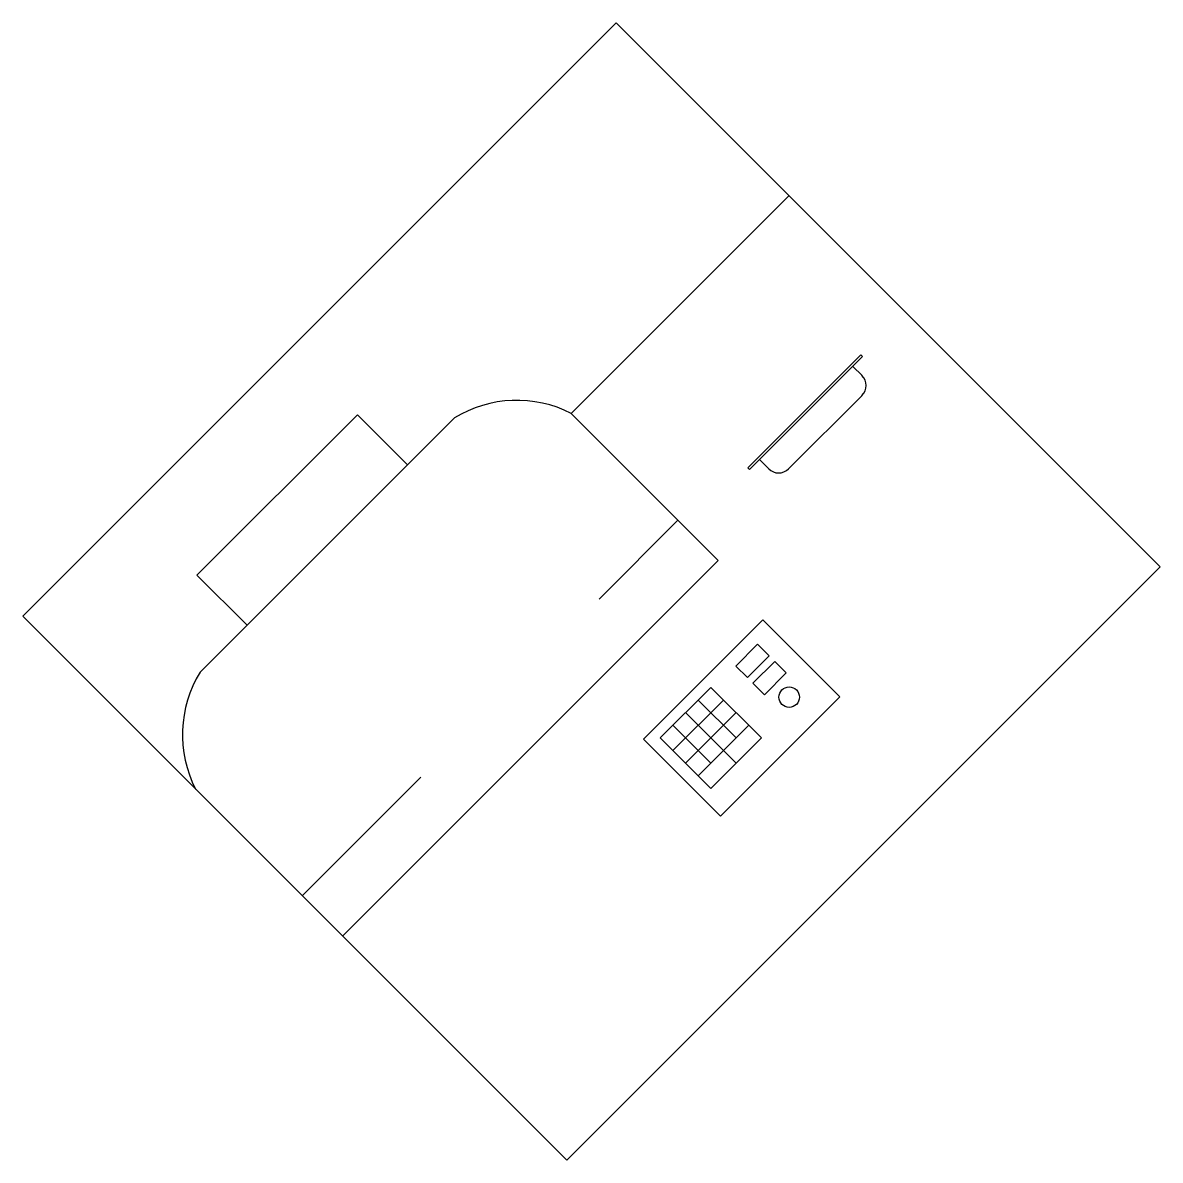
# Model space of a CAD drawing. Header units: millimetres. Extents: x 2429.8 to 2511.1, y 1281.8 to 1363.1.
import ezdxf

# ---------------------------------------------------------------- set-up
doc = ezdxf.new("R2010")
doc.units = ezdxf.units.MM
doc.linetypes.add('ACAD_ISO03W100', pattern=[30, 12, -18])
doc.layers.add('dashed', color=5, linetype='ACAD_ISO03W100')
doc.layers.add('furn', color=6, linetype='Continuous')

msp = doc.modelspace()

# ---------------------------------------------------------------- linework, layer by layer
at = {"layer": 'dashed'}
msp.add_line((2449.796, 1300.681), (2476.65, 1327.535), dxfattribs=at)
at = {"layer": 'furn'}
for p, q in [((2472.24, 1363.09), (2429.813, 1320.664)), ((2511.131, 1324.199), (2472.24, 1363.09)), ((2469.027, 1335.158), (2484.599, 1350.731)), ((2481.652, 1331.277), (2489.731, 1339.356)), ((2489.731, 1339.356), (2489.855, 1339.233)), ((2481.775, 1331.153), (2489.855, 1339.233)), ((2489.148, 1338.525), (2489.81, 1337.864)), ((2484.558, 1331.198), (2489.81, 1336.449)), ((2442.264, 1323.596), (2453.735, 1335.067)), ((2442.492, 1316.663), (2460.668, 1334.839)), ((2453.735, 1335.067), (2457.315, 1331.487)), ((2479.535, 1324.65), (2469.027, 1335.158)), ((2481.652, 1331.277), (2481.775, 1331.153)), ((2482.482, 1331.86), (2483.144, 1331.198)), ((2452.681, 1297.796), (2479.535, 1324.65)), ((2468.704, 1281.773), (2511.131, 1324.199)), ((2445.845, 1320.016), (2442.264, 1323.596)), ((2429.813, 1320.664), (2468.704, 1281.773)), ((2475.391, 1311.96), (2479.011, 1315.58)), ((2479.011, 1315.58), (2482.631, 1311.96)), ((2476.296, 1311.055), (2479.916, 1314.675)), ((2478.106, 1314.675), (2480.821, 1311.96)), ((2477.201, 1313.77), (2480.821, 1310.15)), ((2477.201, 1310.15), (2480.821, 1313.77)), ((2476.296, 1312.865), (2479.011, 1310.15)), ((2478.106, 1309.245), (2481.726, 1312.865)), ((2475.391, 1311.96), (2479.011, 1308.339)), ((2479.011, 1308.339), (2482.631, 1311.96))]:
    msp.add_line(p, q, dxfattribs=at)
for points in [[(2474.199, 1311.879), (2482.726, 1320.406), (2488.226, 1314.906), (2479.699, 1306.379)], [(2480.791, 1317.104), (2482.346, 1318.66), (2483.172, 1317.834), (2481.617, 1316.278)], [(2482.013, 1315.882), (2483.569, 1317.437), (2484.395, 1316.611), (2482.839, 1315.056)]]:
    msp.add_lwpolyline(points, close=True, dxfattribs=at)
msp.add_circle((2484.604, 1314.879), 0.732, dxfattribs=at)
for centre, radius, start, end in [((2489.102, 1337.157), 1, 315, 45), ((2465.132, 1327.546), 8.551, 62.90247, 121.46822), ((2483.851, 1331.905), 1, 225, 315), ((2449.785, 1312.199), 8.551, 148.53178, 207.09753)]:
    msp.add_arc(centre, radius, start, end, dxfattribs=at)

doc.saveas('drawing.dxf')
